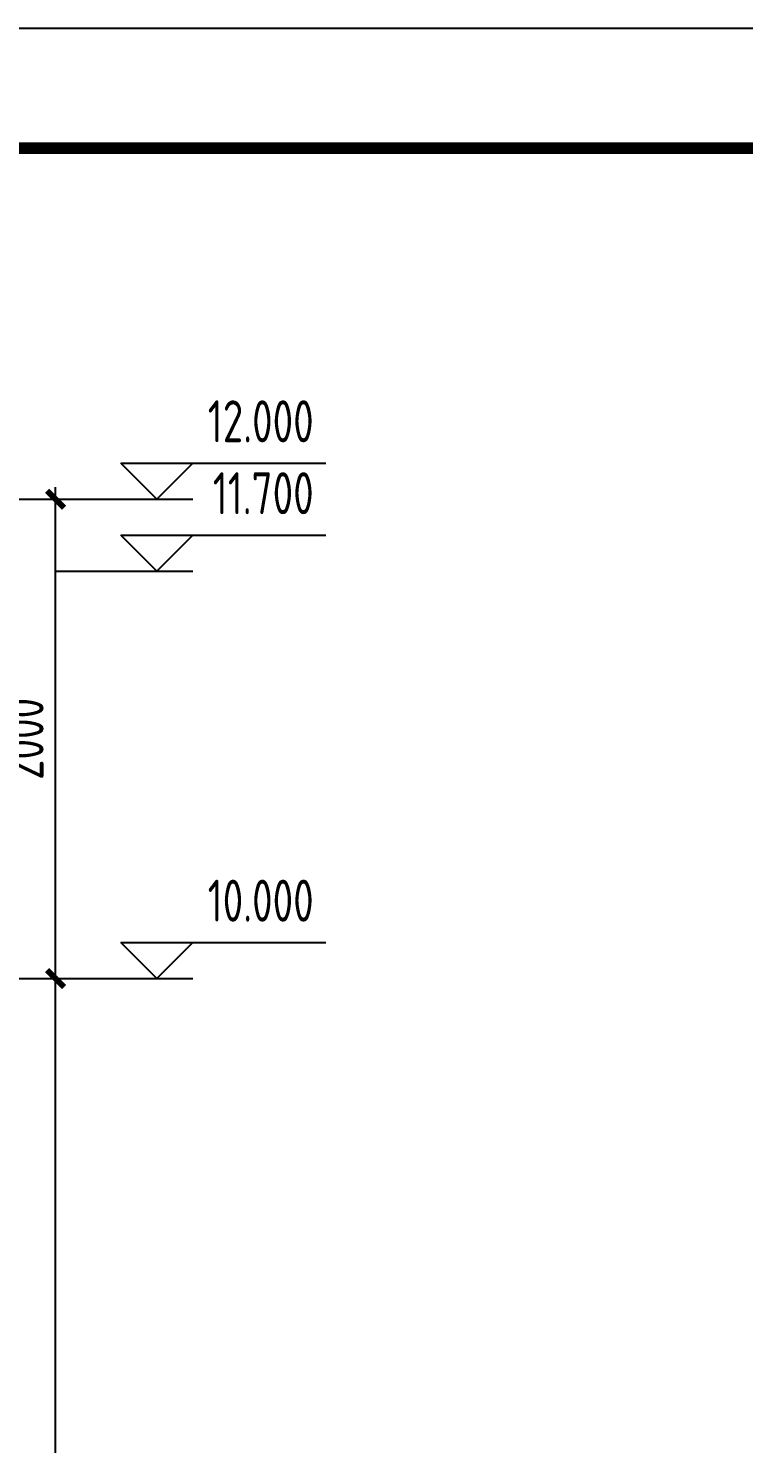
# Model space of a CAD drawing. Extents: x -2746917 to -971774, y -3334247 to -3250358.
# Drawn here: x -984136 to -978163, y -3285984 to -3274173 of the extents above; entities that cross this region are included whole.
import ezdxf
from ezdxf.enums import TextEntityAlignment as Align

# ---------------------------------------------------------------- set-up
doc = ezdxf.new("R2010")
doc.units = 0
doc.header["$LTSCALE"] = 1000
doc.header["$MEASUREMENT"] = 0
doc.header["$PDMODE"] = 35
doc.layers.get('0').update_dxf_attribs({"linetype": 'CONTINUOUS'})
doc.layers.get('Defpoints').update_dxf_attribs({"linetype": 'CONTINUOUS'})
for name, color, linetype in [('DIM', 3, 'CONTINUOUS'), ('PUB_TITLE', 4, 'CONTINUOUS'), ('THIN', 7, 'CONTINUOUS')]:
    doc.layers.add(name, color=color, linetype=linetype)
doc.layers.add('yichutu', color=7, linetype='CONTINUOUS', true_color=0xffffff, plot=False)
doc.styles.add('TSSD_Dimension', font='tssdeng.shx', dxfattribs={"width": 0.75, "bigfont": 'Hztxt.shx'})
doc.styles.add('TSSD_Label', font='tssdeng.shx', dxfattribs={"width": 0.75, "bigfont": 'hztxt.shx'})
doc.dimstyles.new('TSSD_50_100', dxfattribs={"dimtxt": 350, "dimasz": 100, "dimexe": 100, "dimexo": 250, "dimgap": 100, "dimtad": 1, "dimdec": 0, "dimlfac": 0.5, "dimzin": 0, "dimdsep": 46, "dimtxsty": 'TSSD_Dimension', "dimblk": 'ARCHTICK', "dimcen": 0, "dimdle": 100, "dimclrt": 7, "dimadec": 0, "dimazin": 0, "dimtfac": 1, "dimtdec": 0, "dimtix": 1, "dimtmove": 2, "dimatfit": 3, "dimfxl": 1, "dimtolj": 1, "dimtzin": 0, "dimarcsym": 0})

# ---------------------------------------------------------------- blocks, each defined once
blk = doc.blocks.new('_ArchTick')
at = {"color": 0, "const_width": 0.5}
blk.add_lwpolyline([(-0.71, -0.71), (0.71, 0.71)], dxfattribs=at)
blk = doc.blocks.new('*D86')
at = {"layer": 'Defpoints', "color": 0, "ltscale": 1.5}
for p in [(-985801, -3282103), (-983908, -3282103), (-985801, -3302103)]:
    blk.add_point(p, dxfattribs=at)
at = {"layer": 'DIM', "color": 0, "lineweight": -2, "ltscale": 1.5}
for p, q in [((-983908, -3302203), (-983908, -3282003)), ((-985551, -3282103), (-983808, -3282103)), ((-985551, -3302103), (-983808, -3302103))]:
    blk.add_line(p, q, dxfattribs=at)
at = {"layer": 'DIM', "color": 0, "lineweight": -2, "ltscale": 1.5, "xscale": 100, "yscale": 100, "zscale": 100}
for p, rotation in [((-983908, -3282103), 90), ((-983908, -3302103), 270)]:
    blk.add_blockref('_ArchTick', p, dxfattribs=dict(at, rotation=rotation))
at = {"layer": 'DIM', "color": 7, "ltscale": 1.5, "insert": (-984183, -3292103), "char_height": 350, "attachment_point": 5, "rotation": 90, "style": 'TSSD_Dimension'}
blk.add_mtext('\\A1;10000', dxfattribs=at)
blk = doc.blocks.new('*D87')
at = {"layer": 'Defpoints', "color": 0, "ltscale": 1.5}
for p in [(-985801, -3278103), (-983908, -3278103), (-985801, -3282103)]:
    blk.add_point(p, dxfattribs=at)
at = {"layer": 'DIM', "color": 0, "lineweight": -2, "ltscale": 1.5}
for p, q in [((-983908, -3282203), (-983908, -3278003)), ((-985551, -3278103), (-983808, -3278103)), ((-985551, -3282103), (-983808, -3282103))]:
    blk.add_line(p, q, dxfattribs=at)
at = {"layer": 'DIM', "color": 0, "lineweight": -2, "ltscale": 1.5, "xscale": 100, "yscale": 100, "zscale": 100}
for p, rotation in [((-983908, -3278103), 90), ((-983908, -3282103), 270)]:
    blk.add_blockref('_ArchTick', p, dxfattribs=dict(at, rotation=rotation))
at = {"layer": 'DIM', "color": 7, "ltscale": 1.5, "insert": (-984183, -3280103), "char_height": 350, "attachment_point": 5, "rotation": 90, "style": 'TSSD_Dimension'}
blk.add_mtext('\\A1;2000', dxfattribs=at)
blk = doc.blocks.new('yct-1189-420-118900-42000-100-2008.0')
at = {"layer": 'yichutu', "color": 7, "true_color": 0xffffff}
blk.add_lwpolyline([(0, 0), (0, 42000), (118900, 42000), (118900, 0)], close=True, dxfattribs=at)
blk = doc.blocks.new('A$C3E121A49')
at = {"layer": 'PUB_TITLE'}
blk.add_lwpolyline([(-114817, -12301), (-114817, 29699), (4083, 29699), (4083, -12301)], close=True, dxfattribs=at)
at = {"layer": 'PUB_TITLE', "const_width": 100}
blk.add_lwpolyline([(3083, -11301), (3083, 28699), (-114103, 28699), (-114103, -11301), (3083, -11301)], dxfattribs=at)

msp = doc.modelspace()

# ---------------------------------------------------------------- linework, layer by layer
at = {"layer": 'THIN'}
for p, q in [((-983062.49, -3278102.81, -1.2), (-983362.49, -3277802.81, -1.2)), ((-983362.49, -3277802.81, -1.2), (-982762.49, -3277802.81, -1.2)), ((-983062.49, -3278102.81, -1.2), (-982762.49, -3277802.81, -1.2)), ((-982762.49, -3277802.81, -1.2), (-981651.91, -3277802.81, -1.2)), ((-983908.41, -3278102.81, -1.2), (-982762.49, -3278102.81, -1.2)), ((-983062.49, -3278102.81, -1.2), (-983062.49, -3278102.81, -1.2)), ((-983062.49, -3278702.8, -1.2), (-983362.49, -3278402.8, -1.2)), ((-983362.49, -3278402.8, -1.2), (-982762.49, -3278402.8, -1.2)), ((-983062.49, -3278702.8, -1.2), (-982762.49, -3278402.8, -1.2)), ((-982762.49, -3278402.8, -1.2), (-981651.91, -3278402.8, -1.2)), ((-983908.41, -3278702.8, -1.2), (-982762.49, -3278702.8, -1.2)), ((-983062.49, -3278702.8, -1.2), (-983062.49, -3278702.8, -1.2)), ((-983062.49, -3282102.81, -1.2), (-983362.49, -3281802.81, -1.2)), ((-983362.49, -3281802.81, -1.2), (-982762.49, -3281802.81, -1.2)), ((-983062.49, -3282102.81, -1.2), (-982762.49, -3281802.81, -1.2)), ((-982762.49, -3281802.81, -1.2), (-981651.91, -3281802.81, -1.2)), ((-983908.41, -3282102.81, -1.2), (-982762.49, -3282102.81, -1.2)), ((-983062.49, -3282102.81, -1.2), (-983062.49, -3282102.81, -1.2))]:
    msp.add_line(p, q, dxfattribs=at)

# ---------------------------------------------------------------- block references
at = {"ltscale": 1.5}
msp.add_blockref('A$C3E121A49', (-975857.62, -3303872.21), dxfattribs=at)
at = {"layer": 'yichutu'}
msp.add_blockref('yct-1189-420-118900-42000-100-2008.0', (-1090674.35, -3316173.05), dxfattribs=at)

# ---------------------------------------------------------------- texts
at = {"layer": 'THIN', "style": 'TSSD_Label', "width": 0.75}
for s, p in [('12.000', (-981752.87, -3277732.81, -1.2)), ('11.700', (-981752.87, -3278332.8, -1.2)), ('10.000', (-981752.87, -3281732.81, -1.2))]:
    msp.add_text(s, height=350, dxfattribs=at).set_placement(p, align=Align.BOTTOM_RIGHT)

# ---------------------------------------------------------------- dimensions: what is measured, and where the dimension line sits
at = {"layer": 'DIM', "ltscale": 1.5}
for base, p1, p2, picture, middle in [((-983908.41, -3278102.8), (-985801.42, -3282102.8), (-985801.42, -3278102.8), '*D87', (-984183.41, -3280102.8)), ((-983908.41, -3282102.8), (-985801.42, -3302102.8), (-985801.42, -3282102.8), '*D86', (-984183.41, -3292102.8))]:
    dim = msp.add_linear_dim(base=base, p1=p1, p2=p2, angle=90, dimstyle='TSSD_50_100', dxfattribs=at)
    dim.commit()
    dim.dimension.update_dxf_attribs({"geometry": picture, "text_midpoint": middle})

doc.saveas('drawing.dxf')
